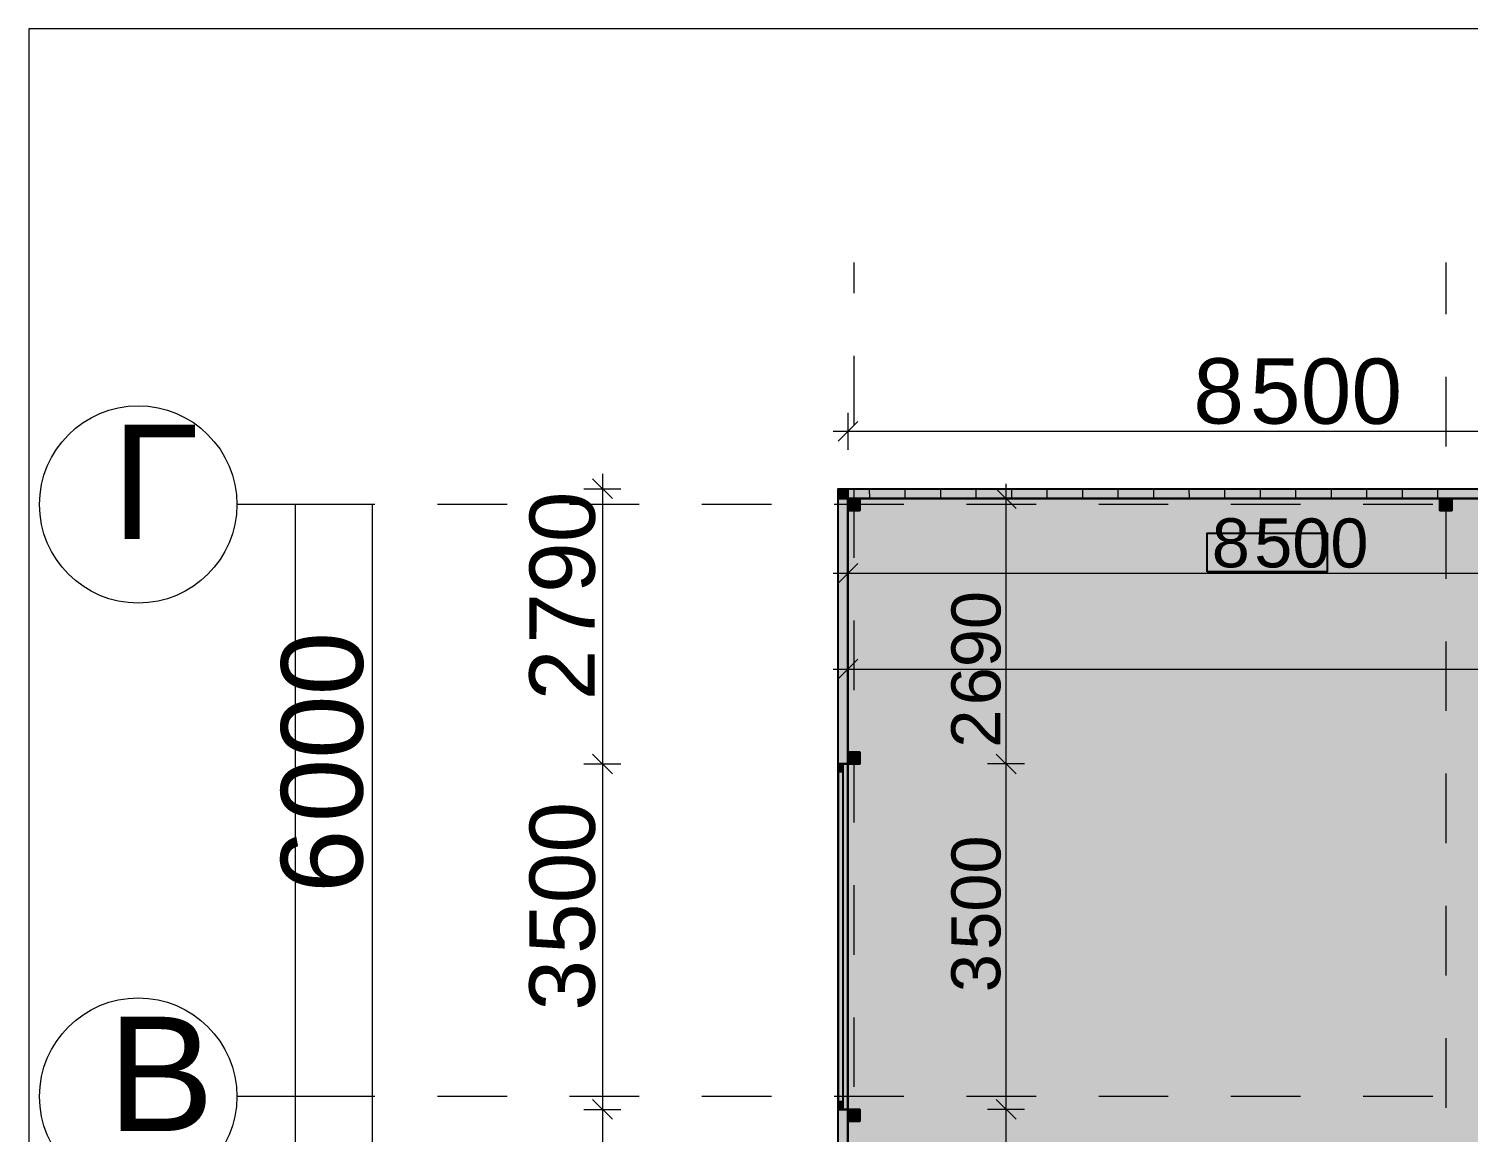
# Model space of a CAD drawing. Extents: x 8 to 21351, y 0 to 420.
# Drawn here: x 19907.7 to 19980.7, y 236.1 to 292 of the extents above; entities that cross this region are included whole.
import ezdxf

# ---------------------------------------------------------------- set-up
doc = ezdxf.new("R2010")
doc.units = 0
doc.styles.add('TEYPDFCAD_TEXT', font='arial.ttf')

msp = doc.modelspace()

# ---------------------------------------------------------------- hatches: boundary and pattern name
at = {"true_color": 0xffffff}
for points in [[(19949.229, 268.179), (19948.729, 268.679), (19949.229, 268.679)], [(19948.729, 268.179), (19948.729, 268.679), (19949.229, 268.179)], [(19949.229, 268.679), (19991.729, 268.679), (19991.729, 268.179), (19949.229, 268.179)], [(19948.729, 268.179), (19949.229, 268.179), (19949.229, 254.729), (19948.729, 254.729)], [(20279.756, 191.027), (20279.829, 191.027), (20279.829, 177.578), (19964.828, 177.58), (19964.828, 191.028), (19949.305, 191.029), (19949.306, 208.529), (19972.729, 208.529), (19972.729, 224.978), (19949.228, 224.979), (19949.228, 268.179), (20279.829, 268.177), (20279.829, 224.778), (20279.829, 208.528), (20279.756, 208.528)], [(19949.229, 268.179), (19949.829, 268.179), (19949.829, 267.579), (19949.229, 267.579)], [(19979.229, 268.178), (19979.829, 268.178), (19979.829, 267.578), (19979.229, 267.578)], [(19967.44, 264.47), (19967.44, 266.42), (19973.518, 266.42), (19973.518, 264.47)], [(19949.229, 255.329), (19949.829, 255.329), (19949.829, 254.729), (19949.229, 254.729)], [(19948.729, 237.229), (19948.729, 254.729), (19949.229, 254.729), (19949.229, 237.229)], [(19948.729, 254.729), (19948.729, 254.354), (19948.979, 254.354), (19948.979, 254.729)], [(19948.729, 254.354), (19948.729, 237.604), (19948.979, 237.604), (19948.979, 254.354)], [(19948.728, 208.529), (19948.728, 237.229), (19949.228, 237.229), (19949.228, 208.529)], [(19948.979, 237.229), (19948.979, 237.604), (19948.729, 237.604), (19948.729, 237.229)], [(19949.229, 237.229), (19949.829, 237.229), (19949.829, 236.629), (19949.229, 236.629)]]:
    msp.add_hatch(color=0, dxfattribs=at).paths.add_polyline_path(points)

# ---------------------------------------------------------------- linework, layer by layer
at = {"color": 7, "lineweight": 20}
for p, q in [((20302.715, 291.981), (19907.714, 291.981)), ((19907.715, 291.981), (19907.715, 4.98))]:
    msp.add_line(p, q, dxfattribs=at)
at = {"color": 7, "lineweight": 15}
for p, q in [((19949.529, 280.133), (19949.529, 278.581)), ((19979.529, 280.133), (19979.529, 277.522)), ((19949.529, 275.405), (19949.529, 271.877)), ((19979.529, 274.347), (19979.529, 270.819)), ((19949.229, 272.516), (19949.229, 270.641)), ((19949.229, 271.578), (19948.479, 271.578)), ((19949.729, 272.078), (19948.729, 271.078)), ((19991.728, 271.578), (19949.228, 271.578)), ((19937.289, 268.179), (19936.289, 269.179)), ((19936.789, 269.429), (19936.789, 268.679)), ((19935.851, 268.679), (19937.726, 268.679)), ((19936.789, 268.679), (19936.789, 254.729)), ((19948.728, 208.529), (19948.728, 268.679)), ((19948.729, 268.679), (20280.329, 268.677)), ((19948.729, 268.679), (19949.229, 268.679)), ((19948.729, 268.679), (19948.729, 254.729)), ((19991.728, 268.678), (19949.228, 268.678)), ((19949.529, 268.702), (19949.529, 265.174)), ((19957.746, 267.679), (19956.746, 268.679)), ((19957.246, 268.179), (19957.246, 268.929)), ((19923.259, 267.879), (19918.259, 267.879)), ((19921.233, 177.879), (19921.233, 267.879)), ((19925.247, 267.879), (19923.258, 267.879)), ((19925.126, 237.879), (19925.126, 267.879)), ((19931.95, 267.879), (19928.422, 267.879)), ((19938.653, 267.879), (19935.125, 267.879)), ((19945.356, 267.879), (19941.828, 267.879)), ((19952.058, 267.879), (19948.53, 267.879)), ((19949.229, 254.729), (19949.229, 268.179)), ((19949.229, 268.179), (19991.729, 268.179)), ((19958.761, 267.879), (19955.233, 267.879)), ((19958.183, 268.179), (19956.308, 268.179)), ((19957.246, 254.729), (19957.246, 268.179)), ((19965.464, 267.879), (19961.936, 267.879)), ((19972.167, 267.879), (19968.639, 267.879)), ((19978.87, 267.878), (19975.342, 267.878)), ((19979.529, 267.644), (19979.529, 264.116)), ((19949.729, 264.895), (19948.729, 263.895)), ((19949.229, 263.458), (19949.229, 265.333)), ((19948.479, 264.395), (19949.229, 264.395)), ((19949.229, 264.395), (19991.729, 264.395)), ((19949.529, 262), (19949.529, 258.472)), ((19949.229, 258.597), (19949.229, 260.472)), ((19949.229, 258.597), (19949.229, 260.472)), ((19979.529, 260.942), (19979.529, 257.414)), ((19949.729, 260.035), (19948.729, 259.035)), ((19949.729, 260.035), (19948.729, 259.035)), ((19948.479, 259.535), (19949.229, 259.535)), ((19948.479, 259.535), (19949.229, 259.535)), ((19949.229, 259.535), (20279.829, 259.533)), ((19949.229, 259.535), (20279.829, 259.533)), ((19935.851, 254.729), (19937.726, 254.729)), ((19937.289, 254.229), (19936.289, 255.229)), ((19936.789, 254.729), (19936.789, 237.229)), ((19948.729, 254.729), (19948.979, 254.729)), ((19948.729, 254.729), (19948.729, 237.229)), ((19948.729, 254.729), (19948.729, 254.354)), ((19948.729, 254.729), (19948.979, 254.729)), ((19948.729, 254.729), (19948.979, 254.729)), ((19948.979, 254.729), (19949.229, 254.729)), ((19948.979, 254.354), (19948.979, 254.729)), ((19948.979, 254.729), (19949.229, 254.729)), ((19949.229, 254.729), (19949.229, 237.229)), ((19949.529, 255.297), (19949.529, 251.769)), ((19958.183, 254.729), (19956.308, 254.729)), ((19956.746, 255.229), (19957.746, 254.229)), ((19957.246, 237.228), (19957.246, 254.729)), ((19948.729, 254.354), (19948.979, 254.354)), ((19948.729, 254.354), (19948.729, 237.604)), ((19948.979, 237.604), (19948.979, 254.354)), ((19979.529, 254.239), (19979.529, 250.711)), ((19949.529, 248.594), (19949.529, 245.066)), ((19979.529, 247.536), (19979.529, 244.008)), ((19949.529, 241.891), (19949.529, 238.363)), ((19979.529, 240.833), (19979.529, 237.305)), ((19923.259, 237.879), (19918.259, 237.879)), ((19925.247, 237.879), (19923.258, 237.879)), ((19925.126, 207.879), (19925.126, 237.879)), ((19931.95, 237.879), (19928.422, 237.879)), ((19938.653, 237.879), (19935.125, 237.879)), ((19945.356, 237.879), (19941.828, 237.879)), ((19952.058, 237.879), (19948.53, 237.879)), ((19958.761, 237.878), (19955.233, 237.878)), ((19965.464, 237.878), (19961.936, 237.878)), ((19972.167, 237.878), (19968.639, 237.878)), ((19978.87, 237.878), (19975.342, 237.878)), ((19935.851, 237.229), (19937.726, 237.229)), ((19937.289, 236.729), (19936.289, 237.729)), ((19936.789, 237.229), (19936.789, 208.529)), ((19948.979, 237.604), (19948.729, 237.604)), ((19948.729, 237.604), (19948.729, 237.229)), ((19948.729, 237.229), (19948.979, 237.229)), ((19948.729, 237.229), (19948.729, 208.529)), ((19948.729, 237.229), (19948.979, 237.229)), ((19948.729, 237.229), (19948.979, 237.229)), ((19948.979, 237.229), (19948.979, 237.604)), ((19948.979, 237.229), (19949.229, 237.229)), ((19948.979, 237.229), (19949.229, 237.229)), ((19949.228, 208.529), (19949.228, 237.229)), ((19958.183, 237.228), (19956.308, 237.228)), ((19956.746, 237.728), (19957.746, 236.728)), ((19957.246, 224.978), (19957.246, 237.228))]:
    msp.add_line(p, q, dxfattribs=at)
at = {"color": 0, "lineweight": 5, "true_color": 0x53b368}
for p, q in [((19950.329, 268.179), (19950.327, 268.679)), ((19952.129, 268.179), (19952.127, 268.679)), ((19953.929, 268.179), (19953.927, 268.679)), ((19955.729, 268.179), (19955.727, 268.679)), ((19957.529, 268.179), (19957.527, 268.679)), ((19959.329, 268.179), (19959.327, 268.679)), ((19961.129, 268.179), (19961.127, 268.679)), ((19962.929, 268.179), (19962.927, 268.679)), ((19964.729, 268.179), (19964.727, 268.679)), ((19966.529, 268.179), (19966.527, 268.679)), ((19968.329, 268.179), (19968.327, 268.679)), ((19970.129, 268.179), (19970.127, 268.679)), ((19971.929, 268.179), (19971.927, 268.679)), ((19973.729, 268.178), (19973.727, 268.678)), ((19975.529, 268.178), (19975.527, 268.678)), ((19977.329, 268.178), (19977.327, 268.678)), ((19979.13, 268.178), (19979.128, 268.678)), ((19949.731, 267.579), (19949.729, 268.179)), ((19949.775, 254.729), (19949.773, 255.329))]:
    msp.add_line(p, q, dxfattribs=at)
at = {"color": 0, "lineweight": 15, "true_color": 0x020fa8}
for p, q in [((19949.229, 267.579), (19949.829, 268.179)), ((19949.829, 267.579), (19949.229, 268.179)), ((19979.229, 267.578), (19979.829, 268.178)), ((19979.829, 267.578), (19979.229, 268.178)), ((19949.229, 254.729), (19949.829, 255.329)), ((19949.829, 254.729), (19949.229, 255.329)), ((19949.229, 236.629), (19949.829, 237.229)), ((19949.829, 236.629), (19949.229, 237.229))]:
    msp.add_line(p, q, dxfattribs=at)
at = {"color": 0, "lineweight": 30, "true_color": 0x020fa8}
for p, q in [((19949.829, 267.579), (19949.829, 268.179)), ((19979.229, 268.178), (19979.229, 267.578)), ((19979.829, 267.578), (19979.829, 268.178)), ((19949.229, 267.579), (19949.829, 267.579)), ((19979.229, 267.578), (19979.829, 267.578)), ((19949.829, 255.329), (19949.229, 255.329)), ((19949.829, 254.729), (19949.829, 255.329)), ((19949.229, 254.729), (19949.829, 254.729)), ((19949.829, 237.229), (19949.229, 237.229)), ((19949.829, 236.629), (19949.829, 237.229)), ((19949.229, 236.629), (19949.829, 236.629))]:
    msp.add_line(p, q, dxfattribs=at)
at = {"color": 0, "true_color": 0xffffff}
for points in [[(19949.229, 268.179), (19948.729, 268.679), (19949.229, 268.679)], [(19948.729, 268.179), (19948.729, 268.679), (19949.229, 268.179)], [(19949.229, 268.679), (19991.729, 268.679), (19991.729, 268.179), (19949.229, 268.179)], [(19948.729, 268.179), (19949.229, 268.179), (19949.229, 254.729), (19948.729, 254.729)], [(20279.756, 191.027), (20279.829, 191.027), (20279.829, 177.578), (19964.828, 177.58), (19964.828, 191.028), (19949.305, 191.029), (19949.306, 208.529), (19972.729, 208.529), (19972.729, 224.978), (19949.228, 224.979), (19949.228, 268.179), (20279.829, 268.177), (20279.829, 224.778), (20279.829, 208.528), (20279.756, 208.528)], [(19949.229, 268.179), (19949.829, 268.179), (19949.829, 267.579), (19949.229, 267.579)], [(19979.229, 268.178), (19979.829, 268.178), (19979.829, 267.578), (19979.229, 267.578)], [(19967.44, 264.47), (19967.44, 266.42), (19973.518, 266.42), (19973.518, 264.47)], [(19949.229, 255.329), (19949.829, 255.329), (19949.829, 254.729), (19949.229, 254.729)], [(19948.729, 237.229), (19948.729, 254.729), (19949.229, 254.729), (19949.229, 237.229)], [(19948.729, 254.729), (19948.729, 254.354), (19948.979, 254.354), (19948.979, 254.729)], [(19948.729, 254.354), (19948.729, 237.604), (19948.979, 237.604), (19948.979, 254.354)], [(19948.728, 208.529), (19948.728, 237.229), (19949.228, 237.229), (19949.228, 208.529)], [(19948.979, 237.229), (19948.979, 237.604), (19948.729, 237.604), (19948.729, 237.229)], [(19949.229, 237.229), (19949.829, 237.229), (19949.829, 236.629), (19949.229, 236.629)]]:
    msp.add_lwpolyline(points, close=True, dxfattribs=at)
at = {"color": 7, "lineweight": 15}
for centre in [(19913.259, 267.879), (19913.259, 237.879)]:
    msp.add_circle(centre, 5, dxfattribs=at)

# ---------------------------------------------------------------- texts
at = {"color": 7, "style": 'TEYPDFCAD_TEXT'}
for s, height, rotation, p in [('8', 3.309, -0.0974, (19966.727, 271.978)), ('500', 3.3091, -0.0974, (19969.596, 271.973)), ('790', 3.3091, 89.9026, (19936.393, 260.82)), ('8', 2.484, -0.0974, (19967.665, 264.695)), ('500', 2.4836, -0.0974, (19969.816, 264.692)), ('690', 2.4836, 89.9026, (19956.95, 257.703)), ('000', 4.1381, 89.9026, (19924.632, 251.774)), ('2', 3.309, 89.9026, (19936.389, 257.952)), ('2', 2.484, 89.9026, (19956.946, 255.552)), ('500', 3.3091, 89.9026, (19936.393, 245.095)), ('6', 4.138, 89.9026, (19924.626, 248.189)), ('500', 2.4836, 89.9026, (19956.95, 245.316)), ('3', 3.309, 89.9026, (19936.389, 242.227)), ('3', 2.484, 89.9026, (19956.946, 243.165))]:
    msp.add_text(s, height=height, rotation=rotation, dxfattribs=at).set_placement(p)
for s, p in [('Г', (19911.907, 266.129)), ('В', (19911.714, 236.129))]:
    msp.add_text(s, height=5.793, dxfattribs=at).set_placement(p)

doc.saveas('drawing.dxf')
